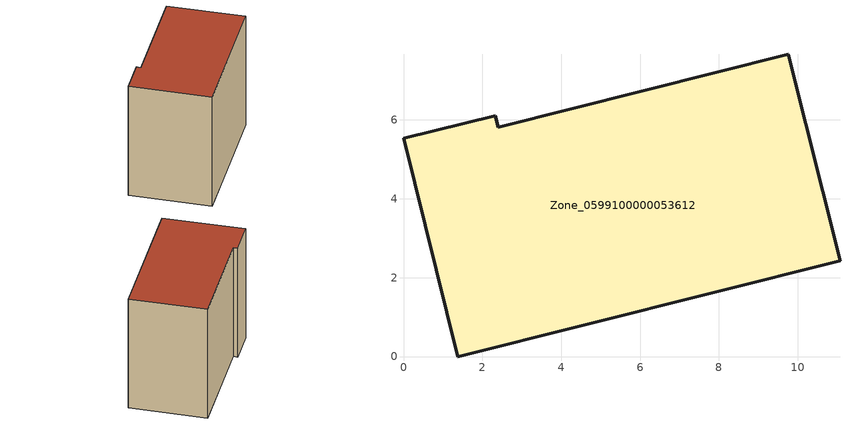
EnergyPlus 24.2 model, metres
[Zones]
Zone_0599100000053612
 floor ground (C_G): 1.38,0 0,5.53 2.33,6.11 2.4,5.81 9.76,7.66 11.07,2.43 z0
 wall outside (C_F): 11.07,2.43 9.76,7.66 2.4,5.81 2.33,6.11 0,5.53 1.38,0 11.07,2.43 z0:8.63
 roof outside (C_R): 0,5.53 1.38,0 11.07,2.43 9.76,7.66 2.4,5.81 2.33,6.11 z8.63
[BUILDING]
Pand.0599100000053612: North Axis=0; Terrain=City; Loads Convergence Tolerance Value=0.04; Temperature Convergence Tolerance Value=0.4; Solar Distribution=FullExterior; Maximum Number of Warmup Days=25; Minimum Number of Warmup Days=1
[Site:Location]
Rotterdam.The.Hague.AP_ZH_NLD Design_Conditions: Latitude=51.96; Longitude=4.45; Time Zone=1; Elevation=-4.5
[SITE:GROUNDTEMPERATURE:BUILDINGSURFACE]
18, 18, 18, 18, 18, 18, 18, 18, 18, 18, 18, 18
[MATERIAL] Thermal Absorptance=0.9; Solar Absorptance=0.7; Visible Absorptance=0.7
Name | Roughness | Thickness | Conductivity | Density | Specific Heat
G.TI.1975-1991 | MediumSmooth | 0.15 | 0.288461 | 540 | 1210
F.TI.1975-1991 | Rough | 0.3 | 0.230769 | 1920 | 840
R.TI.1975-1991 | MediumRough | 0.2 | 0.153846 | 1500 | 1000
[CONSTRUCTION]
C_G: G.TI.1975-1991
C_F: F.TI.1975-1991
C_R: R.TI.1975-1991
[ZONE]
Zone_0599100000053612: Type=1; Multiplier=1; Ceiling Height=Autocalculate; Volume=Autocalculate; Floor Area=autocalculate; Part of Total Floor Area=Yes
[ZONEINFILTRATION:DESIGNFLOWRATE]
Infil_Zone_0599100000053612: Zone or ZoneList or Space or SpaceList=Zone_0599100000053612; Schedule=AlwaysOn; Design Flow Rate Calculation Method=Flow/Area; Flow Rate per Floor Area=0.003; Constant Term Coefficient=1; Temperature Term Coefficient=0; Velocity Term Coefficient=0; Velocity Squared Term Coefficient=0
[HVACTEMPLATE:ZONE:IDEALLOADSAIRSYSTEM]
Zone_0599100000053612: Maximum Heating Supply Air Temperature=50; Minimum Cooling Supply Air Temperature=13; Maximum Heating Supply Air Humidity Ratio=0.0156; Minimum Cooling Supply Air Humidity Ratio=0.0077; Heating Limit=NoLimit; Cooling Limit=NoLimit; Dehumidification Control Type=ConstantSensibleHeatRatio; Cooling Sensible Heat Ratio=0.7; Dehumidification Setpoint=60; Humidification Control Type=None; Humidification Setpoint=30; Outdoor Air Method=None; Outdoor Air Flow Rate per Person=0.00944; Outdoor Air Flow Rate per Zone Floor Area=0; Outdoor Air Flow Rate per Zone=0; Demand Controlled Ventilation Type=None; Outdoor Air Economizer Type=NoEconomizer; Heat Recovery Type=None; Sensible Heat Recovery Effectiveness=0.7; Latent Heat Recovery Effectiveness=0.65
[ZONECONTROL:THERMOSTAT]
ThermostatControl_Zone_0599100000053612: Zone or ZoneList=Zone_0599100000053612; Control Type Schedule=DualSetpointControlType; Control 1=Thermostat_Zone_0599100000053612; Temperature Difference Between Cutout And Setpoint=0
[THERMOSTATSETPOINT:DUALSETPOINT]
Thermostat_Zone_0599100000053612: Heating Setpoint Temperature Schedule=HeatingSetpoint_Zone_0599100000053612; Cooling Setpoint Temperature Schedule=CoolingSetpoint_Zone_0599100000053612
[SCHEDULE:COMPACT]
HeatingSetpoint_Zone_0599100000053612: Through: 12/31, For: AllDays, Until: 24:00, 21
CoolingSetpoint_Zone_0599100000053612: Through: 12/31, For: AllDays, Until: 24:00, 24
DualSetpointControlType: Through: 12/31, For: AllDays, Until: 24:00, 4
AlwaysOn: Through: 12/31, For: AllDays, Until: 24:00, 1
